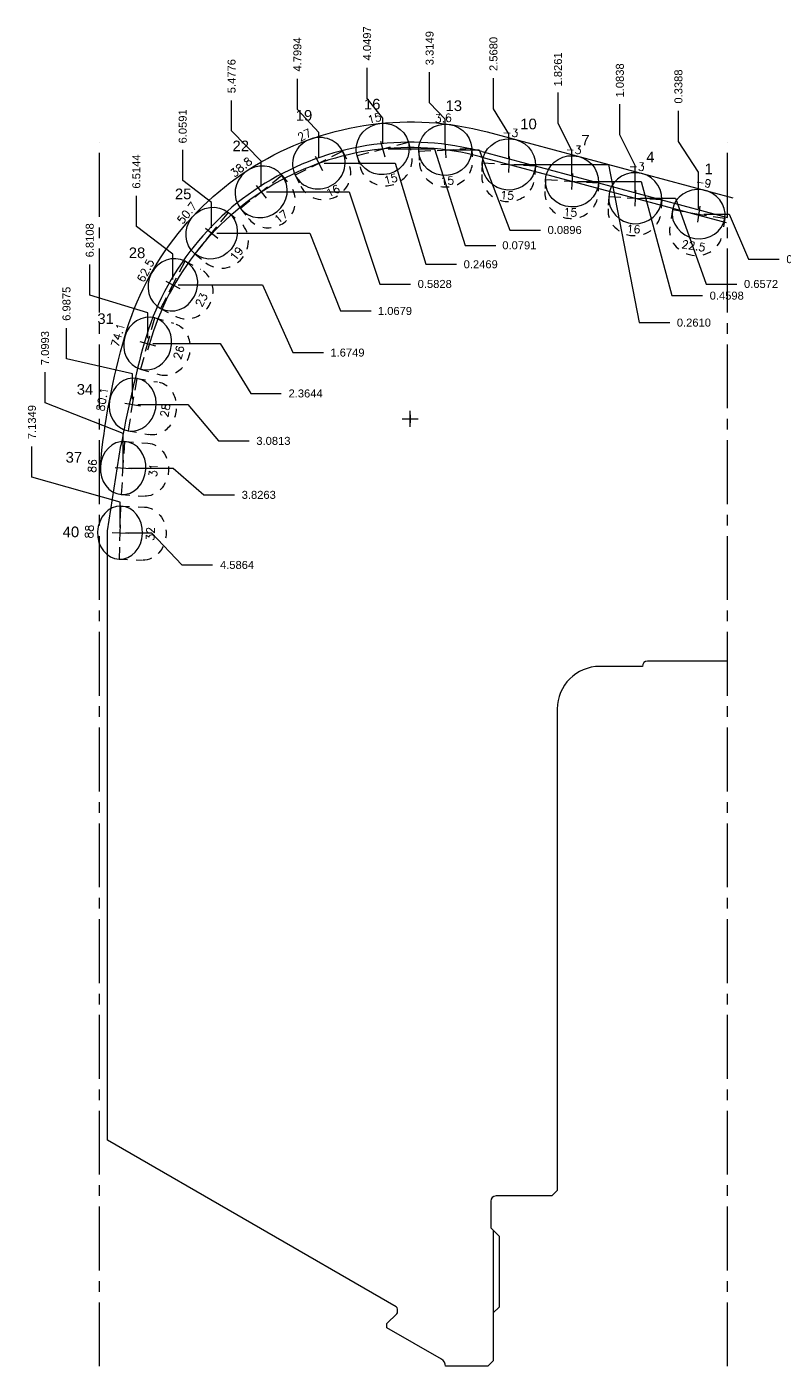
# Model space of a CAD drawing. Header units: inches. Extents: x 198.6 to 237.2, y -5.4 to 18.6.
# Drawn here: x 208.2 to 217.1, y 2.77 to 18.5 of the extents above; entities that cross this region are included whole.
import ezdxf
from ezdxf.enums import TextEntityAlignment as Align

# ---------------------------------------------------------------- set-up
doc = ezdxf.new("R2010")
doc.units = ezdxf.units.IN
doc.header["$MEASUREMENT"] = 0
doc.header["$PDMODE"] = 35
doc.linetypes.add('CENTER2', pattern=[1.125, 0.75, -0.125, 0.125, -0.125])
doc.linetypes.add('HIDDEN2', pattern=[0.1875, 0.125, -0.0625])
doc.layers.get('Defpoints').update_dxf_attribs({"color": 10})
doc.layers.add('Blade_1', color=30, linetype='Continuous', true_color=0xff7f00)
doc.layers.add('CLine', color=5, linetype='CENTER2')
doc.styles.add('RomanS', font='romans')
doc.styles.get("Standard").update_dxf_attribs({"font": 'arial.ttf'})
doc.dimstyles.get("Standard").update_dxf_attribs({"dimtxt": 0.09375, "dimasz": 0.18, "dimexe": 0.18, "dimexo": 0.0625, "dimgap": 0.09, "dimtad": 0, "dimtih": 1, "dimtoh": 1, "dimdec": 4, "dimzin": 0, "dimdsep": 46, "dimtxsty": 'Standard', "dimcen": 0.09, "dimadec": 4, "dimazin": 0, "dimtfac": 1, "dimtdec": 4, "dimtofl": 0, "dimtmove": 0, "dimatfit": 3, "dimfxl": 1, "dimtolj": 1, "dimtzin": 0, "dimarcsym": 0})

# ---------------------------------------------------------------- blocks, each defined once
blk = doc.blocks.new('CMark')
at = {"layer": 'CLine'}
for p, q in [((-0.094, 0), (0.094, 0)), ((0, 0.094), (0, -0.094))]:
    blk.add_line(p, q, dxfattribs=at)
blk = doc.blocks.new('*D71')
at = {"layer": 'Blade_1', "color": 0, "lineweight": -2, "transparency": 16777216}
for p, q in [((215.857, 17.152), (215.857, 17.512)), ((216.094, 16.792), (215.857, 17.152)), ((216.094, 16.361), (216.094, 16.792))]:
    blk.add_line(p, q, dxfattribs=at)
at = {"layer": 'Defpoints', "color": 0, "transparency": 16777216}
for p in [(215.857, 17.512), (216.433, 17.143), (216.094, 16.299)]:
    blk.add_point(p, dxfattribs=at)
at = {"layer": 'Blade_1', "color": 0, "transparency": 16777216, "insert": (215.857, 17.797), "char_height": 0.0938, "attachment_point": 5, "rotation": 90}
blk.add_mtext('\\A1;0.3388', dxfattribs=at)
blk = doc.blocks.new('*D72')
at = {"layer": 'Blade_1', "color": 0, "lineweight": -2, "transparency": 16777216}
for p, q in [((215.169, 17.229), (215.169, 17.589)), ((215.349, 16.869), (215.169, 17.229)), ((215.349, 16.548), (215.349, 16.869))]:
    blk.add_line(p, q, dxfattribs=at)
at = {"layer": 'Defpoints', "color": 0, "transparency": 16777216}
for p in [(215.169, 17.589), (216.433, 17.143), (215.349, 16.486)]:
    blk.add_point(p, dxfattribs=at)
at = {"layer": 'Blade_1', "color": 0, "transparency": 16777216, "insert": (215.169, 17.869), "char_height": 0.0938, "attachment_point": 5, "rotation": 90}
blk.add_mtext('\\A1;1.0838', dxfattribs=at)
blk = doc.blocks.new('*D73')
at = {"layer": 'Blade_1', "color": 0, "lineweight": -2, "transparency": 16777216}
for p, q in [((214.442, 17.366), (214.442, 17.726)), ((214.606, 17.043), (214.442, 17.366)), ((214.606, 16.746), (214.606, 17.043))]:
    blk.add_line(p, q, dxfattribs=at)
at = {"layer": 'Defpoints', "color": 0, "transparency": 16777216}
for p in [(214.442, 17.726), (216.433, 17.143), (214.606, 16.683)]:
    blk.add_point(p, dxfattribs=at)
at = {"layer": 'Blade_1', "color": 0, "transparency": 16777216, "insert": (214.442, 17.998), "char_height": 0.0938, "attachment_point": 5, "rotation": 90}
blk.add_mtext('\\A1;1.8261', dxfattribs=at)
blk = doc.blocks.new('*D74')
at = {"layer": 'Blade_1', "color": 0, "lineweight": -2, "transparency": 16777216}
for p, q in [((213.684, 17.535), (213.684, 17.895)), ((213.865, 17.242), (213.684, 17.535)), ((213.865, 16.945), (213.865, 17.242))]:
    blk.add_line(p, q, dxfattribs=at)
at = {"layer": 'Defpoints', "color": 0, "transparency": 16777216}
for p in [(213.684, 17.895), (216.433, 17.143), (213.865, 16.882)]:
    blk.add_point(p, dxfattribs=at)
at = {"layer": 'Blade_1', "color": 0, "transparency": 16777216, "insert": (213.684, 18.18), "char_height": 0.0938, "attachment_point": 5, "rotation": 90}
blk.add_mtext('\\A1;2.5680', dxfattribs=at)
blk = doc.blocks.new('*D75')
at = {"layer": 'Blade_1', "color": 0, "lineweight": -2, "transparency": 16777216}
for p, q in [((212.934, 17.604), (212.934, 17.964)), ((213.118, 17.414), (212.934, 17.604)), ((213.118, 17.116), (213.118, 17.414))]:
    blk.add_line(p, q, dxfattribs=at)
at = {"layer": 'Defpoints', "color": 0, "transparency": 16777216}
for p in [(212.934, 17.964), (213.118, 17.054), (216.433, 17.143)]:
    blk.add_point(p, dxfattribs=at)
at = {"layer": 'Blade_1', "color": 0, "transparency": 16777216, "insert": (212.934, 18.248), "char_height": 0.0938, "attachment_point": 5, "rotation": 90}
blk.add_mtext('\\A1;3.3149', dxfattribs=at)
blk = doc.blocks.new('*D76')
at = {"layer": 'Blade_1', "color": 0, "lineweight": -2, "transparency": 16777216}
for p, q in [((212.2, 17.657), (212.2, 18.017)), ((212.383, 17.424), (212.2, 17.657)), ((212.383, 17.127), (212.383, 17.424))]:
    blk.add_line(p, q, dxfattribs=at)
at = {"layer": 'Defpoints', "color": 0, "transparency": 16777216}
for p in [(212.2, 18.017), (212.383, 17.064), (216.433, 17.143)]:
    blk.add_point(p, dxfattribs=at)
at = {"layer": 'Blade_1', "color": 0, "transparency": 16777216, "insert": (212.2, 18.304), "char_height": 0.0938, "attachment_point": 5, "rotation": 90}
blk.add_mtext('\\A1;4.0497', dxfattribs=at)
blk = doc.blocks.new('*D77')
at = {"layer": 'Blade_1', "color": 0, "lineweight": -2, "transparency": 16777216}
for p, q in [((211.381, 17.527), (211.381, 17.887)), ((211.633, 17.256), (211.381, 17.527)), ((211.633, 16.959), (211.633, 17.256))]:
    blk.add_line(p, q, dxfattribs=at)
at = {"layer": 'Defpoints', "color": 0, "transparency": 16777216}
for p in [(211.381, 17.887), (216.433, 17.143), (211.633, 16.896)]:
    blk.add_point(p, dxfattribs=at)
at = {"layer": 'Blade_1', "color": 0, "transparency": 16777216, "insert": (211.381, 18.173), "char_height": 0.0938, "attachment_point": 5, "rotation": 90}
blk.add_mtext('\\A1;4.7994', dxfattribs=at)
blk = doc.blocks.new('*D78')
at = {"layer": 'Blade_1', "color": 0, "lineweight": -2, "transparency": 16777216}
for p, q in [((210.608, 17.275), (210.608, 17.635)), ((210.955, 16.92), (210.608, 17.275)), ((210.955, 16.623), (210.955, 16.92))]:
    blk.add_line(p, q, dxfattribs=at)
at = {"layer": 'Defpoints', "color": 0, "transparency": 16777216}
for p in [(210.608, 17.635), (216.433, 17.143), (210.955, 16.56)]:
    blk.add_point(p, dxfattribs=at)
at = {"layer": 'Blade_1', "color": 0, "transparency": 16777216, "insert": (210.608, 17.919), "char_height": 0.0938, "attachment_point": 5, "rotation": 90}
blk.add_mtext('\\A1;5.4776', dxfattribs=at)
blk = doc.blocks.new('*D79')
at = {"layer": 'Blade_1', "color": 0, "lineweight": -2, "transparency": 16777216}
for p, q in [((210.034, 16.693), (210.034, 17.053)), ((210.373, 16.435), (210.034, 16.693)), ((210.373, 16.138), (210.373, 16.435))]:
    blk.add_line(p, q, dxfattribs=at)
at = {"layer": 'Defpoints', "color": 0, "transparency": 16777216}
for p in [(210.034, 17.053), (216.433, 17.143), (210.373, 16.075)]:
    blk.add_point(p, dxfattribs=at)
at = {"layer": 'Blade_1', "color": 0, "transparency": 16777216, "insert": (210.034, 17.329), "char_height": 0.0938, "attachment_point": 5, "rotation": 90}
blk.add_mtext('\\A1;6.0591', dxfattribs=at)
blk = doc.blocks.new('*D80')
at = {"layer": 'Blade_1', "color": 0, "lineweight": -2, "transparency": 16777216}
for p, q in [((209.489, 16.155), (209.489, 16.515)), ((209.918, 15.828), (209.489, 16.155)), ((209.918, 15.531), (209.918, 15.828))]:
    blk.add_line(p, q, dxfattribs=at)
at = {"layer": 'Defpoints', "color": 0, "transparency": 16777216}
for p in [(216.433, 17.143), (209.489, 16.515), (209.918, 15.468)]:
    blk.add_point(p, dxfattribs=at)
at = {"layer": 'Blade_1', "color": 0, "transparency": 16777216, "insert": (209.489, 16.799), "char_height": 0.0938, "attachment_point": 5, "rotation": 90}
blk.add_mtext('\\A1;6.5144', dxfattribs=at)
blk = doc.blocks.new('*D81')
at = {"layer": 'Blade_1', "color": 0, "lineweight": -2, "transparency": 16777216}
for p, q in [((208.942, 15.346), (208.942, 15.706)), ((209.622, 15.139), (208.942, 15.346)), ((209.622, 14.841), (209.622, 15.139))]:
    blk.add_line(p, q, dxfattribs=at)
at = {"layer": 'Defpoints', "color": 0, "transparency": 16777216}
for p in [(216.433, 17.143), (208.942, 15.706), (209.622, 14.779)]:
    blk.add_point(p, dxfattribs=at)
at = {"layer": 'Blade_1', "color": 0, "transparency": 16777216, "insert": (208.942, 15.991), "char_height": 0.0938, "attachment_point": 5, "rotation": 90}
blk.add_mtext('\\A1;6.8108', dxfattribs=at)
blk = doc.blocks.new('*D82')
at = {"layer": 'Blade_1', "color": 0, "lineweight": -2, "transparency": 16777216}
for p, q in [((208.669, 14.601), (208.669, 14.961)), ((209.445, 14.422), (208.669, 14.601)), ((209.445, 14.124), (209.445, 14.422))]:
    blk.add_line(p, q, dxfattribs=at)
at = {"layer": 'Defpoints', "color": 0, "transparency": 16777216}
for p in [(216.433, 17.143), (208.669, 14.961), (209.445, 14.062)]:
    blk.add_point(p, dxfattribs=at)
at = {"layer": 'Blade_1', "color": 0, "transparency": 16777216, "insert": (208.669, 15.246), "char_height": 0.0938, "attachment_point": 5, "rotation": 90}
blk.add_mtext('\\A1;6.9875', dxfattribs=at)
blk = doc.blocks.new('*D83')
at = {"layer": 'Blade_1', "color": 0, "lineweight": -2, "transparency": 16777216}
for p, q in [((208.417, 14.081), (208.417, 14.441)), ((209.333, 13.721), (208.417, 14.081)), ((209.333, 13.379), (209.333, 13.721))]:
    blk.add_line(p, q, dxfattribs=at)
at = {"layer": 'Defpoints', "color": 0, "transparency": 16777216}
for p in [(216.433, 17.143), (208.417, 14.441), (209.333, 13.317)]:
    blk.add_point(p, dxfattribs=at)
at = {"layer": 'Blade_1', "color": 0, "transparency": 16777216, "insert": (208.417, 14.725), "char_height": 0.0938, "attachment_point": 5, "rotation": 90}
blk.add_mtext('\\A1;7.0993', dxfattribs=at)
blk = doc.blocks.new('*D84')
at = {"layer": 'Blade_1', "color": 0, "lineweight": -2, "transparency": 16777216}
for p, q in [((208.263, 13.211), (208.263, 13.571)), ((209.298, 12.917), (208.263, 13.211)), ((209.298, 12.619), (209.298, 12.917))]:
    blk.add_line(p, q, dxfattribs=at)
at = {"layer": 'Defpoints', "color": 0, "transparency": 16777216}
for p in [(216.433, 17.143), (208.263, 13.571), (209.298, 12.557)]:
    blk.add_point(p, dxfattribs=at)
at = {"layer": 'Blade_1', "color": 0, "transparency": 16777216, "insert": (208.263, 13.856), "char_height": 0.0938, "attachment_point": 5, "rotation": 90}
blk.add_mtext('\\A1;7.1349', dxfattribs=at)
blk = doc.blocks.new('*D85')
at = {"layer": 'Blade_1', "color": 0, "lineweight": -2, "transparency": 16777216}
for p, q in [((216.156, 16.299), (216.454, 16.299)), ((216.454, 16.299), (216.68, 15.769)), ((216.68, 15.769), (217.04, 15.769))]:
    blk.add_line(p, q, dxfattribs=at)
at = {"layer": 'Defpoints', "color": 0, "transparency": 16777216}
for p in [(216.433, 17.143), (216.094, 16.299), (217.04, 15.769)]:
    blk.add_point(p, dxfattribs=at)
at = {"layer": 'Blade_1', "color": 0, "transparency": 16777216, "insert": (217.325, 15.769), "char_height": 0.0938, "attachment_point": 5}
blk.add_mtext('\\A1;0.8445', dxfattribs=at)
blk = doc.blocks.new('*D86')
at = {"layer": 'Blade_1', "color": 0, "lineweight": -2, "transparency": 16777216}
for p, q in [((215.411, 16.486), (215.823, 16.486)), ((215.823, 16.486), (216.183, 15.478)), ((216.183, 15.478), (216.543, 15.478))]:
    blk.add_line(p, q, dxfattribs=at)
at = {"layer": 'Defpoints', "color": 0, "transparency": 16777216}
for p in [(216.433, 17.143), (215.349, 16.486), (216.543, 15.478)]:
    blk.add_point(p, dxfattribs=at)
at = {"layer": 'Blade_1', "color": 0, "transparency": 16777216, "insert": (216.827, 15.478), "char_height": 0.0938, "attachment_point": 5}
blk.add_mtext('\\A1;0.6572', dxfattribs=at)
blk = doc.blocks.new('*D87')
at = {"layer": 'Blade_1', "color": 0, "lineweight": -2, "transparency": 16777216}
for p, q in [((214.669, 16.683), (215.42, 16.683)), ((215.42, 16.683), (215.78, 15.341)), ((215.78, 15.341), (216.14, 15.341))]:
    blk.add_line(p, q, dxfattribs=at)
at = {"layer": 'Defpoints', "color": 0, "transparency": 16777216}
for p in [(216.433, 17.143), (214.606, 16.683), (216.14, 15.341)]:
    blk.add_point(p, dxfattribs=at)
at = {"layer": 'Blade_1', "color": 0, "transparency": 16777216, "insert": (216.424, 15.341), "char_height": 0.0938, "attachment_point": 5}
blk.add_mtext('\\A1;0.4598', dxfattribs=at)
blk = doc.blocks.new('*D88')
at = {"layer": 'Blade_1', "color": 0, "lineweight": -2, "transparency": 16777216}
for p, q in [((213.927, 16.882), (215.034, 16.882)), ((215.034, 16.882), (215.394, 15.024)), ((215.394, 15.024), (215.754, 15.024))]:
    blk.add_line(p, q, dxfattribs=at)
at = {"layer": 'Defpoints', "color": 0, "transparency": 16777216}
for p in [(216.433, 17.143), (213.865, 16.882), (215.754, 15.024)]:
    blk.add_point(p, dxfattribs=at)
at = {"layer": 'Blade_1', "color": 0, "transparency": 16777216, "insert": (216.038, 15.024), "char_height": 0.0938, "attachment_point": 5}
blk.add_mtext('\\A1;0.2610', dxfattribs=at)
blk = doc.blocks.new('*D89')
at = {"layer": 'Blade_1', "color": 0, "lineweight": -2, "transparency": 16777216}
for p, q in [((213.18, 17.054), (213.516, 17.054)), ((213.516, 17.054), (213.876, 16.112)), ((213.876, 16.112), (214.236, 16.112))]:
    blk.add_line(p, q, dxfattribs=at)
at = {"layer": 'Defpoints', "color": 0, "transparency": 16777216}
for p in [(213.118, 17.054), (216.433, 17.143), (214.236, 16.112)]:
    blk.add_point(p, dxfattribs=at)
at = {"layer": 'Blade_1', "color": 0, "transparency": 16777216, "insert": (214.52, 16.112), "char_height": 0.0938, "attachment_point": 5}
blk.add_mtext('\\A1;0.0896', dxfattribs=at)
blk = doc.blocks.new('*D90')
at = {"layer": 'Blade_1', "color": 0, "lineweight": -2, "transparency": 16777216}
for p, q in [((212.445, 17.064), (212.993, 17.064)), ((212.993, 17.064), (213.353, 15.932)), ((213.353, 15.932), (213.713, 15.932))]:
    blk.add_line(p, q, dxfattribs=at)
at = {"layer": 'Defpoints', "color": 0, "transparency": 16777216}
for p in [(212.383, 17.064), (216.433, 17.143), (213.713, 15.932)]:
    blk.add_point(p, dxfattribs=at)
at = {"layer": 'Blade_1', "color": 0, "transparency": 16777216, "insert": (213.988, 15.932), "char_height": 0.0938, "attachment_point": 5}
blk.add_mtext('\\A1;0.0791', dxfattribs=at)
blk = doc.blocks.new('*D91')
at = {"layer": 'Blade_1', "color": 0, "lineweight": -2, "transparency": 16777216}
for p, q in [((211.696, 16.896), (212.53, 16.896)), ((212.53, 16.896), (212.89, 15.709)), ((212.89, 15.709), (213.25, 15.709))]:
    blk.add_line(p, q, dxfattribs=at)
at = {"layer": 'Defpoints', "color": 0, "transparency": 16777216}
for p in [(216.433, 17.143), (211.633, 16.896), (213.25, 15.709)]:
    blk.add_point(p, dxfattribs=at)
at = {"layer": 'Blade_1', "color": 0, "transparency": 16777216, "insert": (213.534, 15.709), "char_height": 0.0938, "attachment_point": 5}
blk.add_mtext('\\A1;0.2469', dxfattribs=at)
blk = doc.blocks.new('*D92')
at = {"layer": 'Blade_1', "color": 0, "lineweight": -2, "transparency": 16777216}
for p, q in [((211.018, 16.56), (211.989, 16.56)), ((211.989, 16.56), (212.349, 15.478)), ((212.349, 15.478), (212.709, 15.478))]:
    blk.add_line(p, q, dxfattribs=at)
at = {"layer": 'Defpoints', "color": 0, "transparency": 16777216}
for p in [(216.433, 17.143), (210.955, 16.56), (212.709, 15.478)]:
    blk.add_point(p, dxfattribs=at)
at = {"layer": 'Blade_1', "color": 0, "transparency": 16777216, "insert": (212.994, 15.478), "char_height": 0.0938, "attachment_point": 5}
blk.add_mtext('\\A1;0.5828', dxfattribs=at)
blk = doc.blocks.new('*D93')
at = {"layer": 'Blade_1', "color": 0, "lineweight": -2, "transparency": 16777216}
for p, q in [((210.436, 16.075), (211.526, 16.075)), ((211.526, 16.075), (211.886, 15.161)), ((211.886, 15.161), (212.246, 15.161))]:
    blk.add_line(p, q, dxfattribs=at)
at = {"layer": 'Defpoints', "color": 0, "transparency": 16777216}
for p in [(216.433, 17.143), (210.373, 16.075), (212.246, 15.161)]:
    blk.add_point(p, dxfattribs=at)
at = {"layer": 'Blade_1', "color": 0, "transparency": 16777216, "insert": (212.527, 15.161), "char_height": 0.0938, "attachment_point": 5}
blk.add_mtext('\\A1;1.0679', dxfattribs=at)
blk = doc.blocks.new('*D94')
at = {"layer": 'Blade_1', "color": 0, "lineweight": -2, "transparency": 16777216}
for p, q in [((209.981, 15.468), (210.969, 15.468)), ((210.969, 15.468), (211.329, 14.672)), ((211.329, 14.672), (211.689, 14.672))]:
    blk.add_line(p, q, dxfattribs=at)
at = {"layer": 'Defpoints', "color": 0, "transparency": 16777216}
for p in [(216.433, 17.143), (209.918, 15.468), (211.689, 14.672)]:
    blk.add_point(p, dxfattribs=at)
at = {"layer": 'Blade_1', "color": 0, "transparency": 16777216, "insert": (211.969, 14.672), "char_height": 0.0938, "attachment_point": 5}
blk.add_mtext('\\A1;1.6749', dxfattribs=at)
blk = doc.blocks.new('*D95')
at = {"layer": 'Blade_1', "color": 0, "lineweight": -2, "transparency": 16777216}
for p, q in [((209.684, 14.779), (210.472, 14.779)), ((210.472, 14.779), (210.832, 14.192)), ((210.832, 14.192), (211.192, 14.192))]:
    blk.add_line(p, q, dxfattribs=at)
at = {"layer": 'Defpoints', "color": 0, "transparency": 16777216}
for p in [(216.433, 17.143), (209.622, 14.779), (211.192, 14.192)]:
    blk.add_point(p, dxfattribs=at)
at = {"layer": 'Blade_1', "color": 0, "transparency": 16777216, "insert": (211.477, 14.192), "char_height": 0.0938, "attachment_point": 5}
blk.add_mtext('\\A1;2.3644', dxfattribs=at)
blk = doc.blocks.new('*D96')
at = {"layer": 'Blade_1', "color": 0, "lineweight": -2, "transparency": 16777216}
for p, q in [((209.508, 14.062), (210.094, 14.062)), ((210.094, 14.062), (210.454, 13.635)), ((210.454, 13.635), (210.814, 13.635))]:
    blk.add_line(p, q, dxfattribs=at)
at = {"layer": 'Defpoints', "color": 0, "transparency": 16777216}
for p in [(216.433, 17.143), (209.445, 14.062), (210.814, 13.635)]:
    blk.add_point(p, dxfattribs=at)
at = {"layer": 'Blade_1', "color": 0, "transparency": 16777216, "insert": (211.099, 13.635), "char_height": 0.0938, "attachment_point": 5}
blk.add_mtext('\\A1;3.0813', dxfattribs=at)
blk = doc.blocks.new('*D97')
at = {"layer": 'Blade_1', "color": 0, "lineweight": -2, "transparency": 16777216}
for p, q in [((209.396, 13.317), (209.923, 13.317)), ((209.923, 13.317), (210.283, 13.001)), ((210.283, 13.001), (210.643, 13.001))]:
    blk.add_line(p, q, dxfattribs=at)
at = {"layer": 'Defpoints', "color": 0, "transparency": 16777216}
for p in [(216.433, 17.143), (209.333, 13.317), (210.643, 13.001)]:
    blk.add_point(p, dxfattribs=at)
at = {"layer": 'Blade_1', "color": 0, "transparency": 16777216, "insert": (210.927, 13.001), "char_height": 0.0938, "attachment_point": 5}
blk.add_mtext('\\A1;3.8263', dxfattribs=at)
blk = doc.blocks.new('*D98')
at = {"layer": 'Blade_1', "color": 0, "lineweight": -2, "transparency": 16777216}
for p, q in [((209.36, 12.557), (209.665, 12.557)), ((209.665, 12.557), (210.025, 12.178)), ((210.025, 12.178), (210.385, 12.178))]:
    blk.add_line(p, q, dxfattribs=at)
at = {"layer": 'Defpoints', "color": 0, "transparency": 16777216}
for p in [(216.433, 17.143), (209.298, 12.557), (210.385, 12.178)]:
    blk.add_point(p, dxfattribs=at)
at = {"layer": 'Blade_1', "color": 0, "transparency": 16777216, "insert": (210.672, 12.178), "char_height": 0.0938, "attachment_point": 5}
blk.add_mtext('\\A1;4.5864', dxfattribs=at)
blk = doc.blocks.new('1613@15')
for p, q in [((-0.17, 0), (-0.312, 0)), ((0.171, 0), (0.312, 0))]:
    blk.add_line(p, q)
at = {"color": 8, "linetype": 'HIDDEN2', "ltscale": 0.5}
blk.add_line((-0.312, 0), (-0.312, -0.135), dxfattribs=at)
at = {"color": 8, "linetype": 'HIDDEN2', "ltscale": 0.5, "flags": 128}
blk.add_lwpolyline([(0.312, 0), (0.312, -0.135)], dxfattribs=at)
blk.add_ellipse((0, 0), major_axis=(-0.312, 0), ratio=0.965926, start_param=-3.141592653589793, end_param=3.141592653589793)
at = {"color": 8, "linetype": 'HIDDEN2', "ltscale": 0.5}
blk.add_ellipse((0, -0.135), major_axis=(-0.312, 0), ratio=0.965926, start_param=0, end_param=3.141593, dxfattribs=at)
blk.add_blockref('CMark', (0, 0))
at = {"style": 'RomanS'}
blk.add_text('15', height=0.094, dxfattribs=at).set_placement((0, -0.364), align=Align.MIDDLE_CENTER)
blk.add_attdef('ANG', text='', height=0.094, dxfattribs=at).set_placement((0, 0.298), align=Align.BOTTOM_CENTER)
blk = doc.blocks.new('1613@22.5')
for p, q in [((-0.17, 0), (-0.312, 0)), ((0.171, 0), (0.312, 0))]:
    blk.add_line(p, q)
at = {"color": 8, "linetype": 'HIDDEN2', "ltscale": 0.5}
blk.add_line((-0.312, 0), (-0.312, -0.178), dxfattribs=at)
at = {"color": 8, "linetype": 'HIDDEN2', "ltscale": 0.5, "flags": 128}
blk.add_lwpolyline([(0.312, 0), (0.312, -0.178)], dxfattribs=at)
at = {"extrusion": (0, 0, -1)}
blk.add_ellipse((0, 0), major_axis=(-0.312, 0), ratio=0.92388, start_param=-3.141592653589793, end_param=3.141592653589793, dxfattribs=at)
at = {"color": 8, "linetype": 'HIDDEN2', "ltscale": 0.5}
blk.add_ellipse((0, -0.199), major_axis=(0.312, 0), ratio=0.92388, start_param=3.141593, end_param=6.283185, dxfattribs=at)
blk.add_blockref('CMark', (0, 0))
at = {"style": 'RomanS'}
blk.add_text('22.5', height=0.094, dxfattribs=at).set_placement((0, -0.377), align=Align.MIDDLE_CENTER)
blk.add_attdef('ANG', text='', height=0.094, dxfattribs=at).set_placement((0, 0.298), align=Align.BOTTOM_CENTER)
blk = doc.blocks.new('1613@16')
for p, q in [((-0.17, 0), (-0.312, 0)), ((0.171, 0), (0.312, 0))]:
    blk.add_line(p, q)
at = {"color": 8, "linetype": 'HIDDEN2', "ltscale": 0.5}
blk.add_line((-0.312, 0), (-0.312, -0.143), dxfattribs=at)
at = {"color": 8, "linetype": 'HIDDEN2', "ltscale": 0.5, "flags": 128}
blk.add_lwpolyline([(0.312, 0), (0.312, -0.143)], dxfattribs=at)
at = {"extrusion": (0, 0, -1)}
blk.add_ellipse((0, 0), major_axis=(-0.312, 0), ratio=0.961248, start_param=-3.141592653589793, end_param=3.141592653589793, dxfattribs=at)
at = {"color": 8, "linetype": 'HIDDEN2', "ltscale": 0.5}
blk.add_ellipse((0, -0.143), major_axis=(0.312, 0), ratio=0.953717, start_param=3.141593, end_param=6.283185, dxfattribs=at)
blk.add_blockref('CMark', (0, 0))
at = {"style": 'RomanS'}
blk.add_text('16', height=0.094, dxfattribs=at).set_placement((0, -0.364), align=Align.MIDDLE_CENTER)
blk.add_attdef('ANG', text='', height=0.094, dxfattribs=at).set_placement((0, 0.298), align=Align.BOTTOM_CENTER)
blk = doc.blocks.new('1613@17')
for p, q in [((-0.17, 0), (-0.313, 0)), ((0.171, 0), (0.312, 0))]:
    blk.add_line(p, q)
at = {"color": 8, "linetype": 'HIDDEN2', "ltscale": 0.5}
blk.add_line((-0.313, 0), (-0.313, -0.152), dxfattribs=at)
at = {"color": 8, "linetype": 'HIDDEN2', "ltscale": 0.5, "flags": 128}
blk.add_lwpolyline([(0.312, 0), (0.312, -0.152)], dxfattribs=at)
blk.add_ellipse((0, 0), major_axis=(-0.312, 0), ratio=0.95632, start_param=3.141593, end_param=9.424778)
at = {"color": 8, "linetype": 'HIDDEN2', "ltscale": 0.5}
blk.add_ellipse((0, -0.152), major_axis=(-0.312, 0), ratio=0.95632, start_param=0, end_param=3.141593, dxfattribs=at)
blk.add_blockref('CMark', (0, 0))
at = {"style": 'RomanS'}
blk.add_text('17', height=0.094, dxfattribs=at).set_placement((0.001, -0.373), align=Align.MIDDLE_CENTER)
blk.add_attdef('ANG', text='', height=0.094, dxfattribs=at).set_placement((0, 0.298), align=Align.BOTTOM_CENTER)
blk = doc.blocks.new('1613@19')
for p, q in [((-0.17, 0), (-0.313, 0)), ((0.171, 0), (0.312, 0))]:
    blk.add_line(p, q)
at = {"color": 8, "linetype": 'HIDDEN2', "ltscale": 0.5}
blk.add_line((-0.313, 0), (-0.313, -0.169), dxfattribs=at)
at = {"color": 8, "linetype": 'HIDDEN2', "ltscale": 0.5, "flags": 128}
blk.add_lwpolyline([(0.312, 0), (0.312, -0.169)], dxfattribs=at)
at = {"extrusion": (0, 0, -1)}
blk.add_ellipse((0, 0), major_axis=(-0.312, 0), ratio=0.945519, start_param=3.141593, end_param=9.424778, dxfattribs=at)
at = {"color": 8, "linetype": 'HIDDEN2', "ltscale": 0.5}
blk.add_ellipse((0, -0.169), major_axis=(0.312, 0), ratio=0.945519, start_param=3.141593, end_param=6.283185, dxfattribs=at)
blk.add_blockref('CMark', (0, 0))
at = {"style": 'RomanS'}
blk.add_text('19', height=0.094, dxfattribs=at).set_placement((0, -0.379), align=Align.MIDDLE_CENTER)
blk.add_attdef('ANG', text='', height=0.094, dxfattribs=at).set_placement((0, 0.298), align=Align.BOTTOM_CENTER)
blk = doc.blocks.new('1613@23')
for p, q in [((-0.17, 0), (-0.313, 0)), ((0.171, 0), (0.312, 0))]:
    blk.add_line(p, q)
at = {"color": 8, "linetype": 'HIDDEN2', "ltscale": 0.5}
blk.add_line((-0.313, 0), (-0.313, -0.203), dxfattribs=at)
at = {"color": 8, "linetype": 'HIDDEN2', "ltscale": 0.5, "flags": 128}
blk.add_lwpolyline([(0.312, 0), (0.312, -0.203)], dxfattribs=at)
blk.add_ellipse((0, 0), major_axis=(-0.312, 0), ratio=0.920512, start_param=3.141593, end_param=9.424778)
at = {"color": 8, "linetype": 'HIDDEN2', "ltscale": 0.5}
blk.add_ellipse((0, -0.203), major_axis=(-0.312, 0), ratio=0.920512, start_param=0, end_param=3.141593, dxfattribs=at)
blk.add_blockref('CMark', (0, 0))
at = {"style": 'RomanS'}
blk.add_text('23', height=0.094, dxfattribs=at).set_placement((-0.001, -0.379), align=Align.MIDDLE_CENTER)
blk.add_attdef('ANG', text='', height=0.094, dxfattribs=at).set_placement((0, 0.287), align=Align.BOTTOM_CENTER)
blk = doc.blocks.new('1613@26')
for p, q in [((-0.17, 0), (-0.313, 0)), ((0.171, 0), (0.312, 0))]:
    blk.add_line(p, q)
at = {"color": 8, "linetype": 'HIDDEN2', "ltscale": 0.5}
blk.add_line((-0.313, 0), (-0.313, -0.228), dxfattribs=at)
at = {"color": 8, "linetype": 'HIDDEN2', "ltscale": 0.5, "flags": 128}
blk.add_lwpolyline([(0.312, 0), (0.312, -0.228)], dxfattribs=at)
blk.add_ellipse((0, 0), major_axis=(-0.312, 0), ratio=0.898784, start_param=3.141593, end_param=9.424778)
at = {"color": 8, "linetype": 'HIDDEN2', "ltscale": 0.5}
blk.add_ellipse((0, -0.228), major_axis=(-0.312, 0), ratio=0.898784, start_param=0, end_param=3.141593, dxfattribs=at)
blk.add_blockref('CMark', (0, 0))
at = {"style": 'RomanS'}
blk.add_text('26', height=0.094, dxfattribs=at).set_placement((0, -0.381), align=Align.MIDDLE_CENTER)
blk.add_attdef('ANG', text='', height=0.094, dxfattribs=at).set_placement((0, 0.287), align=Align.BOTTOM_CENTER)
blk = doc.blocks.new('1613@28')
for p, q in [((-0.17, 0), (-0.313, 0)), ((0.171, 0), (0.312, 0))]:
    blk.add_line(p, q)
at = {"color": 8, "linetype": 'HIDDEN2', "ltscale": 0.5}
blk.add_line((-0.313, 0), (-0.313, -0.244), dxfattribs=at)
at = {"color": 8, "linetype": 'HIDDEN2', "ltscale": 0.5, "flags": 128}
blk.add_lwpolyline([(0.312, 0), (0.312, -0.244)], dxfattribs=at)
blk.add_ellipse((0, 0), major_axis=(-0.312, 0), ratio=0.882944, start_param=3.141593, end_param=9.424778)
at = {"color": 8, "linetype": 'HIDDEN2', "ltscale": 0.5}
blk.add_ellipse((0, -0.244), major_axis=(-0.312, 0), ratio=0.882944, start_param=0, end_param=3.141593, dxfattribs=at)
blk.add_blockref('CMark', (0, 0))
at = {"style": 'RomanS'}
blk.add_text('28', height=0.094, dxfattribs=at).set_placement((0, -0.389), align=Align.MIDDLE_CENTER)
blk.add_attdef('ANG', text='', height=0.094, dxfattribs=at).set_placement((0, 0.287), align=Align.BOTTOM_CENTER)
blk = doc.blocks.new('1613@31')
for p, q in [((-0.17, 0), (-0.312, 0)), ((0.171, 0), (0.312, 0))]:
    blk.add_line(p, q)
at = {"color": 8, "linetype": 'HIDDEN2', "ltscale": 0.5}
blk.add_line((-0.312, 0), (-0.312, -0.268), dxfattribs=at)
at = {"color": 8, "linetype": 'HIDDEN2', "ltscale": 0.5, "flags": 128}
blk.add_lwpolyline([(0.312, 0), (0.312, -0.268)], dxfattribs=at)
at = {"extrusion": (0, 0, -1)}
blk.add_ellipse((0, 0), major_axis=(-0.312, 0), ratio=0.85728, start_param=3.141593, end_param=9.424778, dxfattribs=at)
at = {"color": 8, "linetype": 'HIDDEN2', "ltscale": 0.5, "extrusion": (0, 0, -1)}
blk.add_ellipse((0, -0.268), major_axis=(-0.312, 0), ratio=0.85728, start_param=3.141593, end_param=6.283185, dxfattribs=at)
blk.add_blockref('CMark', (0, 0))
at = {"style": 'RomanS'}
blk.add_text('31', height=0.094, dxfattribs=at).set_placement((0, -0.356), align=Align.MIDDLE_CENTER)
blk.add_attdef('ANG', text='', height=0.094, dxfattribs=at).set_placement((0, 0.287), align=Align.BOTTOM_CENTER)
blk = doc.blocks.new('1613@32')
for p, q in [((-0.17, 0), (-0.312, 0)), ((0.171, 0), (0.312, 0))]:
    blk.add_line(p, q)
at = {"color": 8, "linetype": 'HIDDEN2', "ltscale": 0.5}
blk.add_line((-0.312, 0), (-0.312, -0.276), dxfattribs=at)
at = {"color": 8, "linetype": 'HIDDEN2', "ltscale": 0.5, "flags": 128}
blk.add_lwpolyline([(0.312, 0), (0.312, -0.276)], dxfattribs=at)
at = {"extrusion": (0, 0, -1)}
blk.add_ellipse((0, 0), major_axis=(-0.312, 0), ratio=0.848, start_param=3.141593, end_param=9.424778, dxfattribs=at)
at = {"color": 8, "linetype": 'HIDDEN2', "ltscale": 0.5, "extrusion": (0, 0, -1)}
blk.add_ellipse((0, -0.276), major_axis=(-0.312, 0), ratio=0.848, start_param=3.141593, end_param=6.283185, dxfattribs=at)
blk.add_blockref('CMark', (0, 0))
at = {"style": 'RomanS'}
blk.add_text('32', height=0.094, dxfattribs=at).set_placement((0, -0.356), align=Align.MIDDLE_CENTER)
blk.add_attdef('ANG', text='', height=0.094, dxfattribs=at).set_placement((0, 0.287), align=Align.BOTTOM_CENTER)

msp = doc.modelspace()

# ---------------------------------------------------------------- linework, layer by layer
for p, q in [((213.5468, 17.03241), (216.43257, 16.25917)), ((213.53063, 16.97204), (216.4164, 16.1988)), ((212.65864, 13.89316), (212.75264, 13.89316)), ((212.70564, 13.94016), (212.70564, 13.84616)), ((209.15132, 12.58066), (209.30757, 13.58066)), ((209.15132, 5.42225), (209.15132, 12.58066)), ((216.43257, 11.04916), (215.49507, 11.04916)), ((215.43257, 10.98666), (214.93257, 10.98666)), ((214.43257, 10.48666), (214.43257, 4.83066)), ((212.54195, 3.46468), (209.15132, 5.42225)), ((214.37007, 4.76816), (213.71382, 4.76816)), ((214.43257, 4.83066), (214.37007, 4.76816)), ((213.65132, 4.70566), (213.65132, 4.39316)), ((213.65132, 4.39316), (213.75022, 4.29426)), ((213.68257, 3.39566), (213.68257, 4.36191)), ((213.75022, 4.29426), (213.75022, 3.46331)), ((213.75022, 3.46331), (213.68007, 3.39316)), ((212.43257, 3.26816), (212.54842, 3.384)), ((212.55757, 3.4061), (212.55757, 3.43761)), ((213.68007, 3.39316), (213.68007, 2.83066)), ((212.43257, 3.21921), (212.43257, 3.26816)), ((213.0732, 2.84935), (212.43257, 3.21921)), ((213.61757, 2.76816), (213.12007, 2.76816)), ((213.68007, 2.83066), (213.61757, 2.76816))]:
    msp.add_line(p, q)
for centre, radius, start, end in [((212.70564, 13.89316), 3.25, 75, 165.341329), ((212.70564, 13.89316), 3.1875, 75, 165.341329), ((225.2825, 10.60337), 16.25, 165.341329, 169.442782), ((215.49507, 10.98666), 0.0625, 90, 180), ((214.93257, 10.48666), 0.5, 90, 180), ((213.71382, 4.70566), 0.0625, 90, 180), ((212.52632, 3.43761), 0.03125, 0, 60), ((212.52632, 3.4061), 0.03125, 315, 0), ((213.02632, 2.76816), 0.09375, 0, 60)]:
    msp.add_arc(centre, radius, start, end)
at = {"layer": 'CLine'}
for p, q in [((209.05757, 2.76816), (209.05757, 17.14316)), ((216.43257, 2.76816), (216.43257, 17.14316))]:
    msp.add_line(p, q, dxfattribs=at)
at = {"layer": 'Defpoints'}
msp.add_lwpolyline([(209.05757, 13.23253, -0.04981731), (209.32982, 14.77618, -0.4159595), (213.60877, 17.26366), (216.49453, 16.49042)], format="xyb", dxfattribs=at)

# ---------------------------------------------------------------- block references
at = {"rotation": 90}
msp.add_blockref('CMark', (212.70564, 13.89316), dxfattribs=at)
at = {"layer": 'Blade_1'}
for name, p, rotation, values in [('1613@15', (212.3829, 17.06406), 15, {'ANG': '15'}), ('1613@15', (213.11767, 17.05359), 3.600000000000001, {'ANG': '3.6'}), ('1613@16', (211.63316, 16.89622), 27, {'ANG': '27'}), ('1613@15', (213.86459, 16.88215), 357, {'ANG': '-3'}), ('1613@17', (210.955, 16.56038), 38.8, {'ANG': '38.8'}), ('1613@15', (214.60649, 16.68336), 357, {'ANG': '-3'}), ('1613@16', (215.34874, 16.48593), 357, {'ANG': '-3'}), ('1613@22.5', (216.09373, 16.29868), 351, {'ANG': '-9'}), ('1613@19', (210.37343, 16.07524), 50.7, {'ANG': '50.7'}), ('1613@23', (209.91817, 15.46827), 62.50000000000001, {'ANG': '62.5'}), ('1613@26', (209.62177, 14.7788), 74.1, {'ANG': '74.1'}), ('1613@28', (209.44504, 14.06182), 80.1, {'ANG': '80.1'}), ('1613@31', (209.3333, 13.31685), 86.00000000000001, {'ANG': '86'}), ('1613@32', (209.29764, 12.55677), 87.99999999999999, {'ANG': '88'})]:
    msp.add_blockref(name, p, dxfattribs=dict(at, rotation=rotation)).add_auto_attribs(values)

# ---------------------------------------------------------------- texts
for s, p in [('16', (212.16205, 17.52761)), ('13', (213.12048, 17.50939)), ('19', (211.36102, 17.39594)), ('10', (213.99852, 17.29487)), ('22', (210.61831, 17.03693)), ('7', (214.71626, 17.10486)), ('4', (215.47915, 16.90773)), ('1', (216.16362, 16.7676)), ('25', (209.94201, 16.47372)), ('28', (209.39978, 15.78173)), ('31', (209.03077, 15.00847)), ('34', (208.78856, 14.1785)), ('37', (208.65827, 13.38071)), ('40', (208.62312, 12.50438))]:
    msp.add_text(s, height=0.125, dxfattribs=at).set_placement(p)

# ---------------------------------------------------------------- dimensions: what is measured, and where the dimension line sits
for feature_location, offset, dtype, picture, middle in [((212.3829, 17.06406), (-0.18322, 0.95301), 1, '*D76', (212.19969, 18.30355)), ((213.11767, 17.05359), (-0.18338, 0.90995), 1, '*D75', (212.93429, 18.2482)), ((211.63316, 16.89622), (-0.25225, 0.99084), 1, '*D77', (211.3809, 18.17335)), ((213.86459, 16.88215), (-0.18039, 1.01255), 1, '*D74', (213.6842, 18.17994)), ((210.955, 16.56038), (-0.34696, 1.07431), 1, '*D78', (210.60804, 17.91926)), ((214.60649, 16.68336), (-0.16472, 1.0431), 1, '*D73', (214.44177, 17.9976)), ((215.34874, 16.48593), (-0.18002, 1.10287), 1, '*D72', (215.16872, 17.86909)), ((216.09373, 16.29868), (-0.23631, 1.21365), 1, '*D71', (215.85742, 17.79702)), ((210.37343, 16.07524), (-0.3393, 0.97824), 1, '*D79', (210.03413, 17.32928)), ((209.29764, 12.55677), (-1.03417, 1.01453), 1, '*D84', (208.26347, 13.8556)), ((209.3333, 13.31685), (-0.91633, 1.12439), 1, '*D83', (208.41697, 14.72545)), ((209.44504, 14.06182), (-0.77611, 0.89911), 1, '*D82', (208.66893, 15.24614)), ((209.62177, 14.7788), (-0.67943, 0.92685), 1, '*D81', (208.94234, 15.9906)), ((209.29764, 12.55677), (1.08779, -0.37852), 0, '*D98', (210.67171, 12.17824)), ((209.3333, 13.31685), (1.30939, -0.31583), 0, '*D97', (210.92726, 13.00101)), ((209.91817, 15.46827), (-0.42902, 1.04639), 1, '*D80', (209.48915, 16.79932)), ((209.44504, 14.06182), (1.36916, -0.42659), 0, '*D96', (211.09877, 13.63523)), ((209.62177, 14.7788), (1.56977, -0.58648), 0, '*D95', (211.47674, 14.19232)), ((209.91817, 15.46827), (1.77075, -0.796), 0, '*D94', (211.9692, 14.67227)), ((210.37343, 16.07524), (1.87292, -0.91445), 0, '*D93', (212.52662, 15.16079)), ((210.955, 16.56038), (1.75443, -1.08249), 0, '*D92', (212.99412, 15.4779)), ((211.63316, 16.89622), (1.61653, -1.18691), 0, '*D91', (213.53439, 15.7093)), ((212.3829, 17.06406), (1.32988, -1.13193), 0, '*D90', (213.98833, 15.93213)), ((213.11767, 17.05359), (1.11823, -0.94147), 0, '*D89', (214.52046, 16.11212)), ((213.86459, 16.88215), (1.88919, -1.8585), 0, '*D88', (216.03823, 15.02366)), ((214.60649, 16.68336), (1.53321, -1.3426), 0, '*D87', (216.42439, 15.34077)), ((215.34874, 16.48593), (1.194, -1.00804), 0, '*D86', (216.82687, 15.4779)), ((216.09373, 16.29868), (0.94641, -0.52938), 0, '*D85', (217.32509, 15.76929))]:
    dim = msp.add_ordinate_dim(feature_location=feature_location, offset=offset, dtype=dtype, origin=(216.43257, 17.14316), dimstyle='Standard', dxfattribs=at)
    dim.commit()
    dim.dimension.update_dxf_attribs({"geometry": picture, "text_midpoint": middle})

doc.saveas('drawing.dxf')
